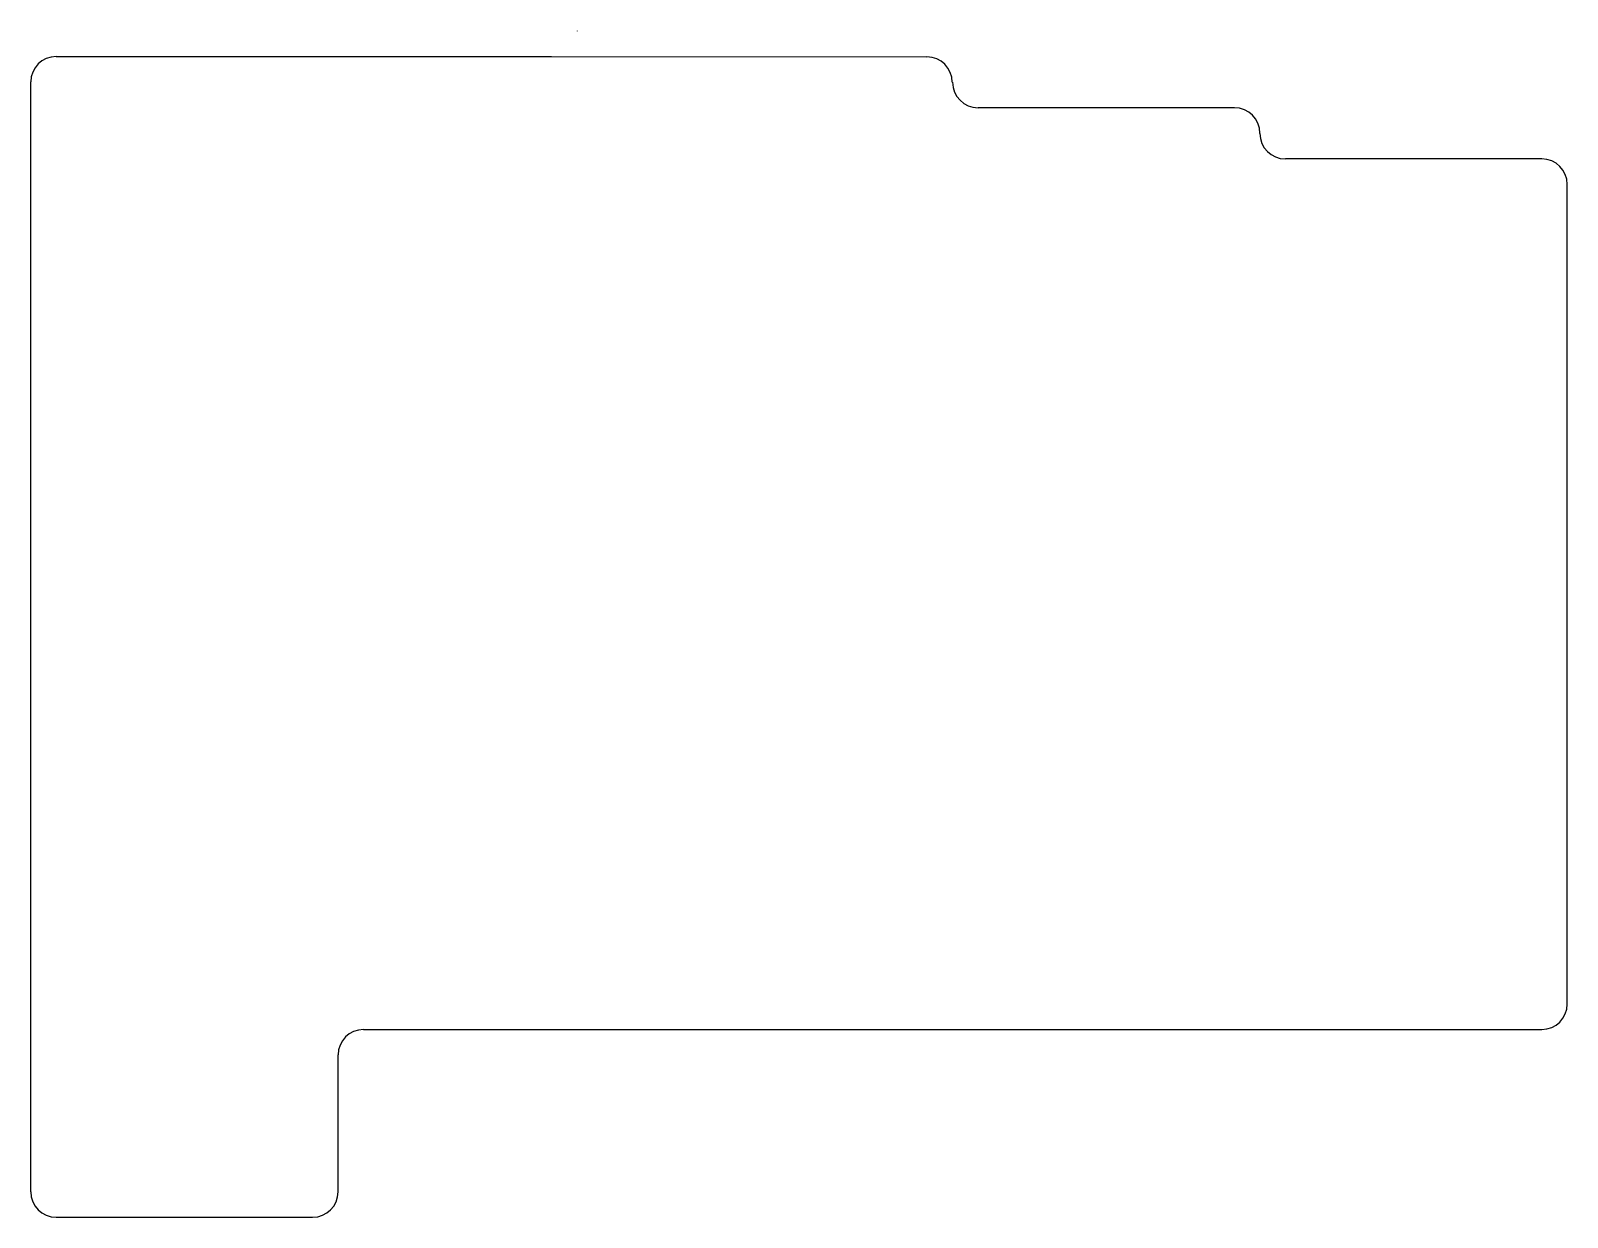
# Model space of a CAD drawing. Header units: millimetres. Extents: x -7 to 83, y -8.5 to 61.
import ezdxf

# ---------------------------------------------------------------- set-up
doc = ezdxf.new("R2010")
doc.units = ezdxf.units.MM
doc.layers.get('0').update_dxf_attribs({"linetype": 'CONTINUOUS'})

msp = doc.modelspace()

# ---------------------------------------------------------------- linework, layer by layer
for p, q in [((25, 61.01), (25, 60.99)), ((-5.51, 59.5), (23.51, 59.5)), ((23.51, 59.5), (45.49, 59.48)), ((-7, -7.01), (-7, 58.01)), ((63.51, 56.5), (48.49, 56.5)), ((65, 54.99), (65, 55.01)), ((81.51, 53.5), (66.49, 53.5)), ((83, 3.99), (83, 52.01)), ((12.49, 2.5), (81.51, 2.5)), ((11, -7.01), (11, 1.01)), ((-5.51, -8.5), (9.51, -8.5))]:
    msp.add_line(p, q)
for centre, start, end in [((-5.51, 58.01), 90, 180), ((45.49, 57.99), 0, 90), ((48.49, 57.99), 180, 270), ((48.49, 57.99), 180, 270), ((63.51, 55.01), 0, 90), ((66.49, 54.99), 180, 270), ((81.51, 52.01), 0, 90), ((81.51, 3.99), -90, 0), ((12.49, 1.01), 90, 180), ((-5.51, -7.01), 180, 270), ((9.51, -7.01), -90, 0)]:
    msp.add_arc(centre, 1.49, start, end)

doc.saveas('drawing.dxf')
